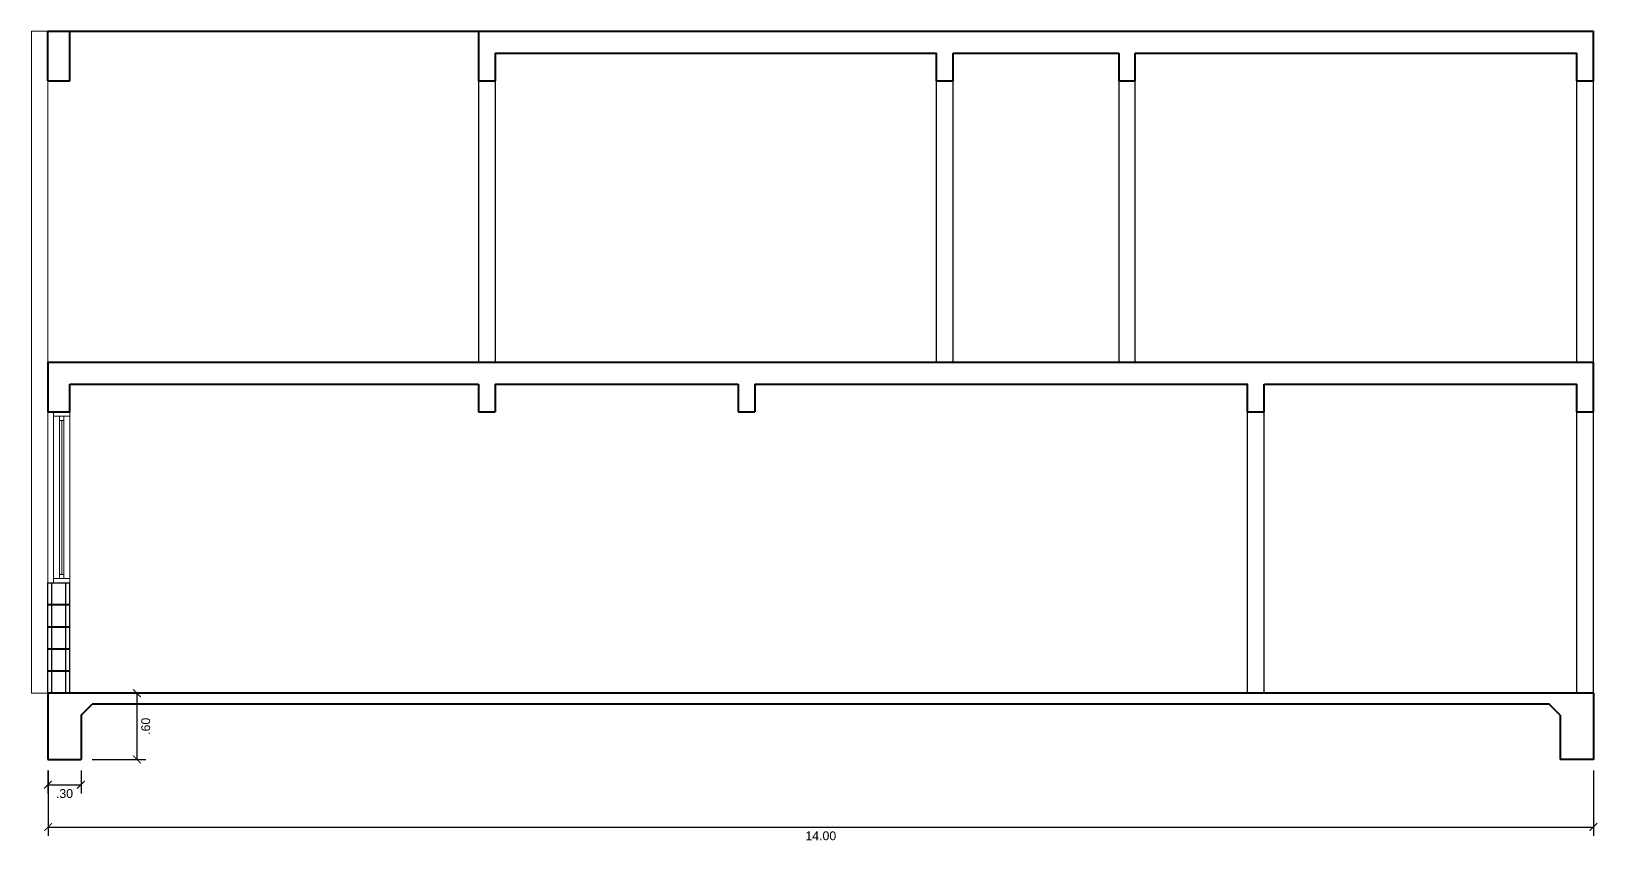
# Model space of a CAD drawing. Header units: millimetres. Extents: x 107 to 309, y 11 to 70.
# Drawn here: x 251.14 to 265.32, y 14.88 to 22.22 of the extents above; entities that cross this region are included whole.
import ezdxf

# ---------------------------------------------------------------- set-up
doc = ezdxf.new("R2010")
doc.units = ezdxf.units.MM
doc.header["$PDMODE"] = 32
doc.layers.get('0').update_dxf_attribs({"lineweight": 0})
doc.layers.get('Defpoints').update_dxf_attribs({"color": 167, "lineweight": 0})
for name, color, linetype, lineweight in [('A-Draw', 2, 'Continuous', 0), ('A-Elevation Medium', 30, 'Continuous', 30), ('A-Elevation Thick', 203, 'Continuous', 40), ('A-Window', 6, 'Continuous', 0), ('A-Window Glass', 111, 'Continuous', 0)]:
    doc.layers.add(name, color=color, linetype=linetype, lineweight=lineweight)
doc.styles.add('ejes', font='swissel.ttf')
doc.dimstyles.new('DIM50', dxfattribs={"dimtxt": 0.08, "dimasz": 0.07, "dimexe": 0.08, "dimexo": 0.1, "dimgap": 0.04, "dimtad": 2, "dimzin": 4, "dimdsep": 46, "dimtxsty": 'ejes', "dimblk": 'ARCHTICK', "dimcen": 0.05, "dimadec": 0, "dimazin": 0, "dimtfac": 1, "dimtix": 1, "dimtmove": 0, "dimatfit": 3, "dimfxl": 0.08, "dimarcsym": 0})

# ---------------------------------------------------------------- blocks, each defined once
blk = doc.blocks.new('windows section')
at = {"layer": 'A-Window'}
for p, q in [((250.728, 17.262), (250.728, 18.732)), ((250.878, 18.732), (250.878, 17.262))]:
    blk.add_line(p, q, dxfattribs=at)
for points in [[(250.878, 18.772), (250.728, 18.772), (250.728, 18.732), (250.878, 18.732)], [(250.878, 17.262), (250.728, 17.262), (250.728, 17.222), (250.878, 17.222)]]:
    blk.add_lwpolyline(points, close=True, dxfattribs=at)
for points in [[(250.783, 18.732), (250.783, 18.695), (250.823, 18.695), (250.823, 18.732)], [(250.783, 17.262), (250.783, 17.298), (250.823, 17.298), (250.823, 17.262)]]:
    blk.add_lwpolyline(points, dxfattribs=at)
at = {"layer": 'A-Window Glass'}
for p, q in [((250.783, 18.695), (250.783, 17.298)), ((250.803, 18.695), (250.803, 17.298)), ((250.823, 18.695), (250.823, 17.298))]:
    blk.add_line(p, q, dxfattribs=at)
blk = doc.blocks.new('_ArchTick')
at = {"color": 0, "linetype": 'ByBlock', "const_width": 0.15}
blk.add_lwpolyline([(-0.5, -0.5), (0.5, 0.5)], dxfattribs=at)
blk = doc.blocks.new('*D536')
at = {"layer": 'A-Draw', "color": 0, "lineweight": -2}
for p, q in [((251.288, 15.522), (251.288, 14.929)), ((265.286, 15.522), (265.286, 14.929)), ((251.288, 15.009), (265.286, 15.009))]:
    blk.add_line(p, q, dxfattribs=at)
at = {"layer": 'Defpoints', "color": 0}
for p in [(251.288, 15.622), (265.286, 15.622), (265.286, 15.009)]:
    blk.add_point(p, dxfattribs=at)
at = {"layer": 'A-Draw', "color": 0, "lineweight": -2, "xscale": 0.07, "yscale": 0.07, "zscale": 0.07, "rotation": 180}
blk.add_blockref('_ArchTick', (251.288, 15.009), dxfattribs=at)
at = {"layer": 'A-Draw', "color": 0, "lineweight": -2, "xscale": 0.07, "yscale": 0.07, "zscale": 0.07}
blk.add_blockref('_ArchTick', (265.286, 15.009), dxfattribs=at)
at = {"layer": 'A-Draw', "color": 0, "insert": (258.287, 14.929), "char_height": 0.08, "attachment_point": 5, "style": 'ejes'}
blk.add_mtext('14.00', dxfattribs=at)
blk = doc.blocks.new('*D542')
at = {"layer": 'A-Draw', "color": 0, "lineweight": -2}
for p, q in [((251.753, 16.222), (252.172, 16.222)), ((252.092, 16.222), (252.092, 15.622)), ((251.686, 15.622), (252.172, 15.622))]:
    blk.add_line(p, q, dxfattribs=at)
at = {"layer": 'Defpoints', "color": 0}
for p in [(251.653, 16.222), (251.586, 15.622), (252.092, 15.622)]:
    blk.add_point(p, dxfattribs=at)
at = {"layer": 'A-Draw', "color": 0, "lineweight": -2, "xscale": 0.07, "yscale": 0.07, "zscale": 0.07}
for p, rotation in [((252.092, 16.222), 90), ((252.092, 15.622), 270)]:
    blk.add_blockref('_ArchTick', p, dxfattribs=dict(at, rotation=rotation))
at = {"layer": 'A-Draw', "color": 0, "insert": (252.172, 15.922), "char_height": 0.08, "attachment_point": 5, "rotation": 90, "style": 'ejes'}
blk.add_mtext('.60', dxfattribs=at)
blk = doc.blocks.new('*D543')
at = {"layer": 'A-Draw', "color": 0, "lineweight": -2}
for p, q in [((251.286, 15.522), (251.286, 15.312)), ((251.586, 15.522), (251.586, 15.312)), ((251.286, 15.392), (251.586, 15.392))]:
    blk.add_line(p, q, dxfattribs=at)
at = {"layer": 'Defpoints', "color": 0}
for p in [(251.286, 15.622), (251.586, 15.622), (251.586, 15.392)]:
    blk.add_point(p, dxfattribs=at)
at = {"layer": 'A-Draw', "color": 0, "lineweight": -2, "xscale": 0.07, "yscale": 0.07, "zscale": 0.07, "rotation": 180}
blk.add_blockref('_ArchTick', (251.286, 15.392), dxfattribs=at)
at = {"layer": 'A-Draw', "color": 0, "lineweight": -2, "xscale": 0.07, "yscale": 0.07, "zscale": 0.07}
blk.add_blockref('_ArchTick', (251.586, 15.392), dxfattribs=at)
at = {"layer": 'A-Draw', "color": 0, "insert": (251.436, 15.312), "char_height": 0.08, "attachment_point": 5, "style": 'ejes'}
blk.add_mtext('.30', dxfattribs=at)

msp = doc.modelspace()

# ---------------------------------------------------------------- linework, layer by layer
at = {"layer": 'A-Draw'}
for p, q in [((251.136, 16.222), (251.136, 22.222)), ((251.286, 22.222), (251.136, 22.222)), ((251.286, 19.222), (251.286, 21.772)), ((251.286, 18.772), (251.286, 17.222)), ((251.286, 16.222), (251.136, 16.222))]:
    msp.add_line(p, q, dxfattribs=at)
at = {"layer": 'A-Elevation Medium'}
for p, q in [((255.186, 21.772), (255.186, 19.222)), ((255.336, 21.772), (255.336, 19.222)), ((259.336, 19.222), (259.336, 21.772)), ((259.486, 19.222), (259.486, 21.772)), ((260.986, 21.772), (260.986, 19.222)), ((261.136, 19.222), (261.136, 21.772)), ((265.136, 19.222), (265.136, 21.772)), ((265.286, 19.222), (265.286, 21.772)), ((262.152, 16.222), (262.152, 18.772)), ((262.302, 16.222), (262.302, 18.772)), ((265.136, 16.222), (265.136, 18.772)), ((265.286, 16.222), (265.286, 18.772)), ((251.286, 16.222), (251.286, 17.222)), ((251.286, 17.222), (251.486, 17.222)), ((251.322, 16.222), (251.322, 17.222)), ((251.449, 16.222), (251.449, 17.222)), ((251.486, 16.222), (251.486, 17.222))]:
    msp.add_line(p, q, dxfattribs=at)
at = {"layer": 'A-Elevation Thick'}
for p, q in [((251.286, 22.222), (251.486, 22.222)), ((251.286, 21.772), (251.286, 22.222)), ((251.486, 21.772), (251.486, 22.222)), ((251.486, 22.222), (265.286, 22.222)), ((255.186, 22.222), (255.186, 21.772)), ((265.286, 21.772), (265.286, 22.222)), ((255.336, 22.022), (255.336, 21.772)), ((255.336, 22.022), (259.336, 22.022)), ((259.336, 21.772), (259.336, 22.022)), ((259.486, 21.772), (259.486, 22.022)), ((259.486, 22.022), (260.986, 22.022)), ((260.986, 22.022), (260.986, 21.772)), ((261.136, 21.772), (261.136, 22.022)), ((261.136, 22.022), (265.136, 22.022)), ((265.136, 21.772), (265.136, 22.022)), ((251.286, 21.772), (251.486, 21.772)), ((255.186, 21.772), (255.336, 21.772)), ((259.336, 21.772), (259.486, 21.772)), ((260.986, 21.772), (261.136, 21.772)), ((265.136, 21.772), (265.286, 21.772)), ((251.286, 19.222), (265.286, 19.222)), ((251.286, 19.222), (251.286, 18.772)), ((265.286, 18.772), (265.286, 19.222)), ((251.486, 19.022), (255.186, 19.022)), ((251.486, 18.772), (251.486, 19.022)), ((255.186, 19.022), (255.186, 18.772)), ((255.336, 19.022), (255.336, 18.772)), ((255.336, 19.022), (257.539, 19.022)), ((257.539, 19.022), (257.539, 18.772)), ((257.689, 19.022), (257.689, 18.772)), ((257.689, 19.022), (262.156, 19.022)), ((262.152, 18.772), (262.152, 19.022)), ((262.302, 18.772), (262.302, 19.022)), ((262.306, 19.022), (265.136, 19.022)), ((265.136, 18.772), (265.136, 19.022)), ((251.286, 18.772), (251.486, 18.772)), ((255.186, 18.772), (255.336, 18.772)), ((257.539, 18.772), (257.689, 18.772)), ((262.152, 18.772), (262.302, 18.772)), ((265.136, 18.772), (265.286, 18.772)), ((251.486, 17.022), (251.286, 17.022)), ((251.486, 16.822), (251.286, 16.822)), ((251.486, 16.622), (251.286, 16.622)), ((251.486, 16.422), (251.286, 16.422)), ((251.286, 16.222), (251.286, 15.622)), ((265.286, 16.222), (251.286, 16.222)), ((265.286, 16.222), (265.286, 15.622)), ((251.586, 16.022), (251.686, 16.122)), ((264.886, 16.122), (251.686, 16.122)), ((264.986, 16.022), (264.886, 16.122)), ((251.586, 16.022), (251.586, 15.622)), ((264.986, 16.022), (264.986, 15.622)), ((251.286, 15.622), (251.586, 15.622)), ((265.286, 15.622), (264.986, 15.622))]:
    msp.add_line(p, q, dxfattribs=at)

# ---------------------------------------------------------------- block references
at = {"layer": 'A-Draw'}
msp.add_blockref('windows section', (0.608, 0), dxfattribs=at)

# ---------------------------------------------------------------- dimensions: what is measured, and where the dimension line sits
dim = msp.add_linear_dim(base=(252.092, 15.622), p1=(251.653, 16.222), p2=(251.586, 15.622), angle=90, dimstyle='DIM50', override={"dimfxl": 0.03}, dxfattribs=at)
dim.commit()
dim.dimension.update_dxf_attribs({"geometry": '*D542', "text_midpoint": (252.172, 15.922)})
for base, p1, p2, picture, middle in [((251.586, 15.392), (251.286, 15.622), (251.586, 15.622), '*D543', (251.436, 15.312)), ((265.286, 15.009), (251.288, 15.622), (265.286, 15.622), '*D536', (258.287, 14.929))]:
    dim = msp.add_linear_dim(base=base, p1=p1, p2=p2, dimstyle='DIM50', override={"dimfxl": 0.03}, dxfattribs=at)
    dim.commit()
    dim.dimension.update_dxf_attribs({"geometry": picture, "text_midpoint": middle})

doc.saveas('drawing.dxf')
